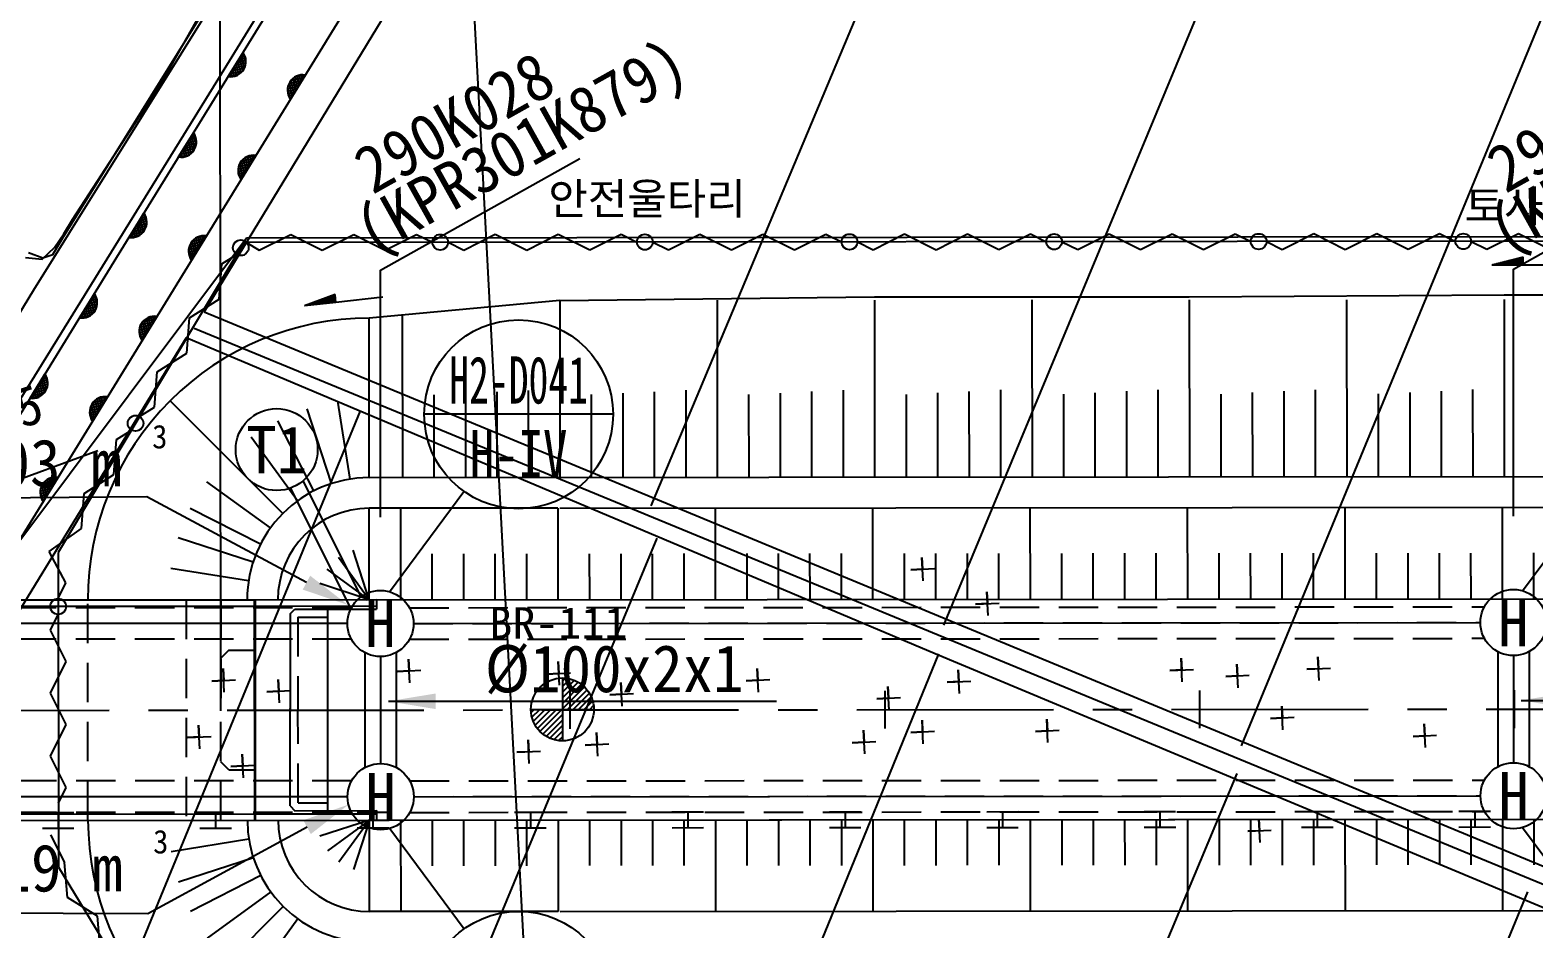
# Model space of a CAD drawing. Header units: millimetres. Extents: x 5094 to 5890, y 1103 to 1810.
# Drawn here: x 5387.1 to 5482.6, y 1457.8 to 1514.9 of the extents above; entities that cross this region are included whole.
import ezdxf
from ezdxf.enums import TextEntityAlignment as Align
from ezdxf.xclip import XClip

# ---------------------------------------------------------------- set-up
doc = ezdxf.new("R2010")
doc.units = ezdxf.units.MM
doc.header["$LTSCALE"] = 10
doc.header["$MEASUREMENT"] = 0
doc.header["$XCLIPFRAME"] = 2
for name, pattern in [('CENTER', [2, 1.25, -0.25, 0.25, -0.25]), ('DASHED2', [0.375, 0.25, -0.125]), ('HIDDEN', [0.375, 0.25, -0.125])]:
    doc.linetypes.add(name, pattern=pattern)
for name, color, linetype in [('TN-CABL', 4, 'Continuous'), ('TN-MANH', 4, 'Continuous'), ('TT-WIRE-EQPM', 6, 'Continuous'), ('TZ-BASE', 253, 'Continuous'), ('TZ-CABL', 4, 'Continuous')]:
    doc.layers.add(name, color=color, linetype=linetype)
doc.styles.add('GHS', font='GulimChe.ttf')
doc.styles.add('GR', font='GulimChe.ttf')
doc.styles.add('GUL', font='GulimChe.ttf')
doc.styles.get("Standard").update_dxf_attribs({"font": 'GulimChe.ttf'})
doc.linetypes.add('ZIGZAG', pattern='A,0.0001,-0.2,[131,ltypeshp.shx,S=0.2,R=0,X=-0.2,Y=0],-0.4,[131,ltypeshp.shx,S=0.2,R=180,X=0.2,Y=0],-0.2', length=0.8001)
doc.dimstyles.get("Standard").update_dxf_attribs({"dimtxt": 0.18, "dimasz": 0.18, "dimexe": 0.18, "dimexo": 0.0625, "dimgap": 0.09, "dimtad": 0, "dimtih": 1, "dimtoh": 1, "dimdec": 4, "dimzin": 0, "dimdsep": 46, "dimtxsty": 'Standard', "dimcen": 0.09, "dimadec": 0, "dimazin": 0, "dimtfac": 1, "dimtdec": 4, "dimtofl": 0, "dimtmove": 0, "dimatfit": 3, "dimfxl": 0, "dimtolj": 1, "dimtzin": 0, "dimarcsym": 0})

# ---------------------------------------------------------------- blocks, each defined once
blk = doc.blocks.new('JD-DTYDHG5DHG')
at = {"layer": 'TZ-BASE'}
for p, q in [((228.784, 140.656), (247.351, -209.206)), ((228.784, 140.656), (247.351, -209.206)), ((211.028, 28.69, 46.36), (263.808, 114.273, 46.36)), ((267.453, 112.564, 46.729), (193.124, -8.313, 46.729)), ((261.933, 112.281, 46.869), (217.316, 39.759, 46.869)), ((269.171, 111.711, 46.079), (216.738, 25.493, 46.079)), ((245.134, 13.161, 45.938), (284.11, 106.103, 45.938)), ((302.555, 99.102, 46.096), (263.716, 5.597, 46.096)), ((282.65, -2.074, 46.272), (321.172, 91.293, 46.272)), ((207.768, 30.186, 46.166), (244.574, 89.469, 46.166)), ((205.921, 26.894, 46.676), (232.148, 68.913, 46.676)), ((214.181, 40.28, 45.993), (217.308, 45.85, 45.993)), ((218.269, 40.432, 46.36), (219.214, 41.964, 46.36)), ((219.363, 41.137, 46.36), (218.591, 40.954, 46.36)), ((219.393, 41.298, 46.36), (218.702, 41.134, 46.36)), ((218.934, 40.565, 46.36), (218.772, 41.248, 46.36)), ((219.396, 41.453, 46.36), (218.813, 41.315, 46.36)), ((219.065, 40.662, 46.36), (218.883, 41.428, 46.36)), ((219.375, 41.602, 46.36), (218.925, 41.495, 46.36)), ((219.188, 40.792, 46.36), (218.995, 41.609, 46.36)), ((219.332, 41.746, 46.36), (219.036, 41.676, 46.36)), ((219.3, 40.97, 46.36), (219.106, 41.789, 46.36)), ((219.266, 41.885, 46.36), (219.147, 41.856, 46.36)), ((219.387, 41.254, 46.36), (219.221, 41.955, 46.36)), ((208.363, 31.354, 45.993), (214.181, 40.28, 45.993)), ((218.953, 40.577, 46.36), (218.316, 40.426, 46.36)), ((218.351, 40.423, 46.36), (218.327, 40.525, 46.36)), ((219.184, 40.786, 46.36), (218.368, 40.593, 46.36)), ((218.505, 40.424, 46.36), (218.438, 40.706, 46.36)), ((219.299, 40.967, 46.36), (218.479, 40.773, 46.36)), ((218.653, 40.448, 46.36), (218.549, 40.886, 46.36)), ((218.796, 40.495, 46.36), (218.661, 41.067, 46.36)), ((222.131, 39.995, 46.729), (222.95, 40.19, 46.729)), ((223.16, 40.531, 46.729), (222.217, 38.998, 46.729)), ((222.241, 40.171, 46.729), (222.436, 39.354, 46.729)), ((222.246, 40.176, 46.729), (223.061, 40.371, 46.729)), ((222.364, 40.301, 46.729), (222.547, 39.535, 46.729)), ((222.476, 40.386, 46.729), (223.113, 40.537, 46.729)), ((222.495, 40.398, 46.729), (222.658, 39.715, 46.729)), ((222.633, 40.468, 46.729), (222.769, 39.896, 46.729)), ((222.776, 40.515, 46.729), (222.88, 40.077, 46.729)), ((222.924, 40.54, 46.729), (222.991, 40.257, 46.729)), ((223.078, 40.541, 46.729), (223.102, 40.438, 46.729)), ((217.316, 39.759, 46.869), (193.296, 0.981, 46.869)), ((222.034, 39.509, 46.729), (222.617, 39.648, 46.729)), ((222.037, 39.664, 46.729), (222.728, 39.829, 46.729)), ((222.043, 39.708, 46.729), (222.21, 39.007, 46.729)), ((222.055, 39.36, 46.729), (222.505, 39.467, 46.729)), ((222.067, 39.825, 46.729), (222.839, 40.009, 46.729)), ((222.098, 39.216, 46.729), (222.394, 39.287, 46.729)), ((222.129, 39.992, 46.729), (222.325, 39.173, 46.729)), ((222.165, 39.078, 46.729), (222.283, 39.106, 46.729)), ((215.119, 35.325, 46.36), (216.064, 36.857, 46.36)), ((216.246, 36.346, 46.36), (215.664, 36.208, 46.36)), ((215.915, 35.555, 46.36), (215.734, 36.321, 46.36)), ((216.225, 36.495, 46.36), (215.775, 36.388, 46.36)), ((216.039, 35.685, 46.36), (215.845, 36.502, 46.36)), ((216.182, 36.639, 46.36), (215.886, 36.569, 46.36)), ((216.15, 35.863, 46.36), (215.956, 36.682, 46.36)), ((216.116, 36.777, 46.36), (215.998, 36.749, 46.36)), ((216.237, 36.147, 46.36), (216.071, 36.848, 46.36)), ((215.803, 35.47, 46.36), (215.166, 35.319, 46.36)), ((215.201, 35.316, 46.36), (215.177, 35.418, 46.36)), ((216.034, 35.679, 46.36), (215.218, 35.485, 46.36)), ((215.355, 35.317, 46.36), (215.288, 35.599, 46.36)), ((216.149, 35.86, 46.36), (215.33, 35.666, 46.36)), ((215.503, 35.341, 46.36), (215.399, 35.779, 46.36)), ((216.213, 36.03, 46.36), (215.441, 35.847, 46.36)), ((215.646, 35.388, 46.36), (215.511, 35.96, 46.36)), ((216.243, 36.191, 46.36), (215.552, 36.027, 46.36)), ((215.784, 35.458, 46.36), (215.622, 36.14, 46.36)), ((220.016, 35.42, 46.729), (219.073, 33.887, 46.729)), ((219.333, 35.275, 46.729), (219.969, 35.427, 46.729)), ((219.489, 35.357, 46.729), (219.625, 34.785, 46.729)), ((219.632, 35.404, 46.729), (219.737, 34.966, 46.729)), ((219.78, 35.429, 46.729), (219.848, 35.147, 46.729)), ((219.934, 35.43, 46.729), (219.959, 35.327, 46.729)), ((218.891, 34.398, 46.729), (219.473, 34.537, 46.729)), ((218.894, 34.553, 46.729), (219.584, 34.718, 46.729)), ((218.899, 34.598, 46.729), (219.066, 33.897, 46.729)), ((218.924, 34.715, 46.729), (219.695, 34.899, 46.729)), ((218.986, 34.881, 46.729), (219.181, 34.062, 46.729)), ((218.987, 34.884, 46.729), (219.806, 35.079, 46.729)), ((219.097, 35.06, 46.729), (219.292, 34.243, 46.729)), ((219.102, 35.066, 46.729), (219.917, 35.26, 46.729)), ((219.221, 35.19, 46.729), (219.403, 34.424, 46.729)), ((219.352, 35.287, 46.729), (219.514, 34.605, 46.729)), ((218.912, 34.249, 46.729), (219.362, 34.357, 46.729)), ((218.955, 34.105, 46.729), (219.251, 34.176, 46.729)), ((219.021, 33.967, 46.729), (219.14, 33.995, 46.729)), ((211.971, 30.218, 46.36), (212.916, 31.75, 46.36)), ((213.034, 31.532, 46.36), (212.738, 31.462, 46.36)), ((213.002, 30.756, 46.36), (212.807, 31.575, 46.36)), ((212.967, 31.67, 46.36), (212.849, 31.642, 46.36)), ((213.089, 31.039, 46.36), (212.922, 31.741, 46.36)), ((207.829, 30.443, 45.993), (208.363, 31.354, 45.993)), ((213, 30.753, 46.36), (212.181, 30.559, 46.36)), ((212.355, 30.234, 46.36), (212.251, 30.672, 46.36)), ((213.064, 30.923, 46.36), (212.292, 30.74, 46.36)), ((212.498, 30.281, 46.36), (212.362, 30.853, 46.36)), ((213.094, 31.084, 46.36), (212.404, 30.92, 46.36)), ((212.635, 30.351, 46.36), (212.473, 31.033, 46.36)), ((213.097, 31.239, 46.36), (212.515, 31.101, 46.36)), ((212.766, 30.448, 46.36), (212.585, 31.214, 46.36)), ((213.077, 31.388, 46.36), (212.626, 31.281, 46.36)), ((212.89, 30.578, 46.36), (212.696, 31.394, 46.36)), ((204.462, 10.207), (219.431, 30.199)), ((207.13, 29.136, 46.166), (207.768, 30.186, 46.166)), ((207.227, 29.568, 45.993), (207.829, 30.443, 45.993)), ((219.268, 29.899), (207.462, 10.209)), ((212.654, 30.363, 46.36), (212.017, 30.212, 46.36)), ((212.052, 30.209, 46.36), (212.028, 30.311, 46.36)), ((212.885, 30.572, 46.36), (212.069, 30.378, 46.36)), ((212.206, 30.21, 46.36), (212.139, 30.492, 46.36)), ((215.781, 29.604, 46.729), (216.553, 29.788, 46.729)), ((215.843, 29.77, 46.729), (216.038, 28.952, 46.729)), ((215.845, 29.773, 46.729), (216.664, 29.969, 46.729)), ((216.873, 30.31, 46.729), (215.931, 28.776, 46.729)), ((215.955, 29.949, 46.729), (216.15, 29.132, 46.729)), ((215.96, 29.955, 46.729), (216.775, 30.149, 46.729)), ((216.078, 30.079, 46.729), (216.261, 29.313, 46.729)), ((216.19, 30.164, 46.729), (216.827, 30.316, 46.729)), ((216.209, 30.176, 46.729), (216.372, 29.494, 46.729)), ((216.347, 30.247, 46.729), (216.483, 29.675, 46.729)), ((216.49, 30.294, 46.729), (216.594, 29.855, 46.729)), ((216.638, 30.318, 46.729), (216.705, 30.036, 46.729)), ((216.792, 30.319, 46.729), (216.816, 30.217, 46.729)), ((399.315, 30.051), (219.268, 29.899)), ((219.43, 29.899), (220.24, 29.4)), ((219.431, 30.199), (379.326, 30.334)), ((220.24, 29.4), (222.239, 30.402)), ((222.239, 30.402), (224.24, 29.403)), ((224.24, 29.403), (226.239, 30.405)), ((226.239, 30.405), (228.24, 29.407)), ((228.24, 29.407), (230.239, 30.408)), ((230.239, 30.408), (231.24, 29.909)), ((232.24, 29.91), (233.24, 29.411)), ((233.24, 29.411), (235.239, 30.413)), ((235.239, 30.413), (237.24, 29.414)), ((237.24, 29.414), (239.239, 30.416)), ((239.239, 30.416), (241.24, 29.418)), ((241.24, 29.418), (243.239, 30.419)), ((243.239, 30.419), (244.24, 29.92)), ((245.24, 29.921), (246.24, 29.422)), ((246.24, 29.422), (248.239, 30.424)), ((248.239, 30.424), (250.24, 29.425)), ((250.24, 29.425), (252.239, 30.427)), ((252.239, 30.427), (254.24, 29.429)), ((254.24, 29.429), (256.239, 30.43)), ((256.239, 30.43), (257.24, 29.931)), ((258.24, 29.932), (259.24, 29.433)), ((259.24, 29.433), (261.239, 30.435)), ((261.239, 30.435), (263.24, 29.436)), ((263.24, 29.436), (265.239, 30.438)), ((265.239, 30.438), (267.24, 29.44)), ((267.24, 29.44), (269.239, 30.441)), ((269.239, 30.441), (270.24, 29.942)), ((271.24, 29.943), (272.24, 29.444)), ((272.24, 29.444), (274.239, 30.445)), ((274.239, 30.445), (276.24, 29.447)), ((276.24, 29.447), (278.239, 30.449)), ((278.239, 30.449), (280.24, 29.45)), ((280.24, 29.45), (282.239, 30.452)), ((282.239, 30.452), (283.24, 29.953)), ((284.24, 29.954), (285.24, 29.455)), ((285.24, 29.455), (287.239, 30.456)), ((287.239, 30.456), (289.24, 29.458)), ((289.24, 29.458), (291.239, 30.46)), ((291.239, 30.46), (293.24, 29.461)), ((293.24, 29.461), (295.239, 30.463)), ((295.239, 30.463), (296.24, 29.964)), ((297.24, 29.965), (298.24, 29.466)), ((298.24, 29.466), (300.239, 30.467)), ((300.239, 30.467), (302.24, 29.469)), ((193.275, -0.154, 46.36), (211.028, 28.69, 46.36)), ((205.395, 28.946, 45.993), (206.449, 28.835, 45.993)), ((205.583, 29.25, 46.166), (206.496, 28.929, 46.166)), ((206.449, 28.835, 45.993), (207.227, 29.568, 45.993)), ((206.496, 28.929, 46.166), (207.13, 29.136, 46.166)), ((215.748, 29.288, 46.729), (216.33, 29.427, 46.729)), ((215.751, 29.443, 46.729), (216.442, 29.607, 46.729)), ((215.757, 29.487, 46.729), (215.924, 28.786, 46.729)), ((215.769, 29.138, 46.729), (216.219, 29.246, 46.729)), ((215.812, 28.995, 46.729), (216.108, 29.065, 46.729)), ((215.879, 28.856, 46.729), (215.997, 28.884, 46.729)), ((217.864, 28.53), (218.807, 29.13)), ((300.553, 28.955), (298.553, 28.454)), ((300.553, 28.668), (299.405, 28.667)), ((300.553, 28.681), (299.455, 28.68)), ((300.553, 28.693), (299.505, 28.692)), ((300.553, 28.706), (299.555, 28.705)), ((300.553, 28.718), (299.605, 28.718)), ((300.553, 28.731), (299.655, 28.73)), ((300.553, 28.743), (299.705, 28.743)), ((300.553, 28.756), (299.755, 28.755)), ((300.553, 28.768), (299.805, 28.768)), ((300.553, 28.781), (299.855, 28.78)), ((300.553, 28.793), (299.905, 28.793)), ((300.553, 28.806), (299.955, 28.805)), ((300.553, 28.818), (300.005, 28.818)), ((300.553, 28.831), (300.055, 28.83)), ((300.553, 28.843), (300.105, 28.843)), ((300.553, 28.856), (300.155, 28.855)), ((300.553, 28.868), (300.205, 28.868)), ((300.553, 28.881), (300.255, 28.881)), ((300.553, 28.893), (300.305, 28.893)), ((300.553, 28.906), (300.355, 28.906)), ((300.553, 28.918), (300.405, 28.918)), ((300.553, 28.931), (300.455, 28.931)), ((300.553, 28.943), (300.505, 28.943)), ((300.553, 28.455), (300.553, 28.955)), ((217.693, 26.3), (217.864, 28.53)), ((300.553, 28.456), (298.556, 28.454)), ((300.553, 28.468), (298.606, 28.467)), ((300.553, 28.481), (298.656, 28.479)), ((300.553, 28.493), (298.706, 28.492)), ((300.553, 28.506), (298.756, 28.504)), ((300.553, 28.518), (298.806, 28.517)), ((300.553, 28.531), (298.856, 28.529)), ((300.553, 28.543), (298.906, 28.542)), ((300.553, 28.556), (298.956, 28.554)), ((300.553, 28.568), (299.006, 28.567)), ((300.553, 28.581), (299.056, 28.58)), ((300.553, 28.593), (299.106, 28.592)), ((300.553, 28.606), (299.155, 28.605)), ((300.553, 28.618), (299.205, 28.617)), ((300.553, 28.631), (299.255, 28.63)), ((300.553, 28.643), (299.305, 28.642)), ((300.553, 28.656), (299.355, 28.655)), ((303.553, 28.458), (300.553, 28.455)), ((193.397, 6.393, 46.676), (205.921, 26.894, 46.676)), ((208.824, 25.11, 46.36), (209.767, 26.643, 46.36)), ((209.916, 25.815, 46.36), (209.145, 25.631, 46.36)), ((209.946, 25.976, 46.36), (209.256, 25.812, 46.36)), ((209.488, 25.243, 46.36), (209.326, 25.925, 46.36)), ((209.949, 26.131, 46.36), (209.367, 25.993, 46.36)), ((209.619, 25.34, 46.36), (209.437, 26.106, 46.36)), ((209.929, 26.281, 46.36), (209.478, 26.173, 46.36)), ((209.742, 25.47, 46.36), (209.548, 26.287, 46.36)), ((209.885, 26.424, 46.36), (209.589, 26.354, 46.36)), ((209.854, 25.649, 46.36), (209.659, 26.467, 46.36)), ((209.819, 26.563, 46.36), (209.701, 26.535, 46.36)), ((209.941, 25.932, 46.36), (209.774, 26.633, 46.36)), ((215.807, 25.099), (217.693, 26.3)), ((225.053, 26.585), (223.119, 25.87)), ((225.107, 26.089), (223.122, 25.871)), ((225.106, 26.101), (223.17, 25.889)), ((225.105, 26.114), (223.218, 25.907)), ((225.103, 26.126), (223.267, 25.925)), ((225.102, 26.139), (223.315, 25.942)), ((225.101, 26.151), (223.363, 25.96)), ((225.099, 26.164), (223.412, 25.978)), ((225.098, 26.176), (223.46, 25.996)), ((225.097, 26.188), (223.508, 26.014)), ((225.095, 26.201), (223.557, 26.032)), ((225.094, 26.213), (223.605, 26.05)), ((225.092, 26.226), (223.653, 26.068)), ((225.091, 26.238), (223.702, 26.086)), ((225.09, 26.251), (223.75, 26.103)), ((225.088, 26.263), (223.798, 26.121)), ((225.087, 26.275), (223.847, 26.139)), ((225.086, 26.288), (223.895, 26.157)), ((225.084, 26.3), (223.943, 26.175)), ((225.083, 26.313), (223.992, 26.193)), ((225.082, 26.325), (224.04, 26.211)), ((225.08, 26.338), (224.088, 26.229)), ((225.079, 26.35), (224.137, 26.246)), ((225.077, 26.362), (224.185, 26.264)), ((225.076, 26.375), (224.233, 26.282)), ((225.075, 26.387), (224.282, 26.3)), ((225.073, 26.4), (224.33, 26.318)), ((225.072, 26.412), (224.378, 26.336)), ((225.071, 26.425), (224.427, 26.354)), ((225.069, 26.437), (224.475, 26.372)), ((225.068, 26.449), (224.523, 26.39)), ((225.067, 26.462), (224.572, 26.407)), ((225.065, 26.474), (224.62, 26.425)), ((225.064, 26.487), (224.668, 26.443)), ((225.062, 26.499), (224.717, 26.461)), ((225.061, 26.511), (224.765, 26.479)), ((225.06, 26.524), (224.813, 26.497)), ((225.058, 26.536), (224.862, 26.515)), ((225.057, 26.549), (224.91, 26.533)), ((225.056, 26.561), (224.958, 26.551)), ((225.054, 26.574), (225.007, 26.568)), ((225.108, 26.088), (225.053, 26.585)), ((228.09, 26.416), (225.108, 26.088)), ((239.329, 26.216), (227.216, 25.09)), ((239.329, 26.216), (259.329, 26.433)), ((239.329, 26.216), (239.338, 14.976)), ((249.329, 26.225), (249.338, 14.985)), ((259.329, 26.433), (279.329, 26.45)), ((259.329, 26.233), (259.338, 14.993)), ((269.329, 26.241), (269.338, 15.001)), ((279.329, 26.45), (299.329, 26.567)), ((279.329, 26.25), (279.338, 15.01)), ((289.329, 26.258), (289.338, 15.018)), ((299.329, 26.567), (319.329, 26.583)), ((299.329, 26.267), (299.338, 15.027)), ((209.507, 25.255, 46.36), (208.87, 25.104, 46.36)), ((208.905, 25.1, 46.36), (208.881, 25.203, 46.36)), ((209.738, 25.464, 46.36), (208.922, 25.27, 46.36)), ((209.059, 25.101, 46.36), (208.992, 25.383, 46.36)), ((209.852, 25.646, 46.36), (209.033, 25.451, 46.36)), ((209.208, 25.126, 46.36), (209.103, 25.564, 46.36)), ((209.351, 25.173, 46.36), (209.214, 25.745, 46.36)), ((212.702, 24.663, 46.729), (213.521, 24.858, 46.729)), ((213.731, 25.199, 46.729), (212.788, 23.666, 46.729)), ((212.817, 24.844, 46.729), (213.632, 25.039, 46.729)), ((212.935, 24.968, 46.729), (213.118, 24.202, 46.729)), ((213.048, 25.053, 46.729), (213.684, 25.205, 46.729)), ((213.067, 25.065, 46.729), (213.229, 24.383, 46.729)), ((213.204, 25.136, 46.729), (213.34, 24.564, 46.729)), ((213.347, 25.183, 46.729), (213.451, 24.745, 46.729)), ((213.495, 25.207, 46.729), (213.563, 24.925, 46.729)), ((213.649, 25.208, 46.729), (213.674, 25.106, 46.729)), ((215.636, 22.87), (215.807, 25.099)), ((216.738, 25.493, 46.079), (393.827, -47.803, 46.079)), ((227.224, 14.965), (227.216, 25.09)), ((229.33, 25.286), (229.338, 14.968)), ((212.606, 24.177, 46.729), (213.188, 24.316, 46.729)), ((212.609, 24.332, 46.729), (213.299, 24.497, 46.729)), ((212.614, 24.376, 46.729), (212.781, 23.675, 46.729)), ((212.626, 24.028, 46.729), (213.077, 24.135, 46.729)), ((212.638, 24.493, 46.729), (213.41, 24.677, 46.729)), ((212.67, 23.884, 46.729), (212.966, 23.954, 46.729)), ((212.701, 24.659, 46.729), (212.896, 23.841, 46.729)), ((212.812, 24.838, 46.729), (213.007, 24.022, 46.729)), ((216.099, 24.442, 45.885), (393.4, -48.609, 45.885)), ((215.603, 23.848, 46.061), (193.037, -13.015, 46.061)), ((212.736, 23.746, 46.729), (212.854, 23.774, 46.729)), ((263.177, 3.773, 46.061), (215.603, 23.848, 46.061)), ((213.75, 21.669), (215.636, 22.87)), ((205.679, 20, 46.36), (206.622, 21.533, 46.36)), ((206.805, 21.021, 46.36), (206.222, 20.883, 46.36)), ((206.784, 21.171, 46.36), (206.334, 21.064, 46.36)), ((206.598, 20.36, 46.36), (206.403, 21.177, 46.36)), ((206.741, 21.315, 46.36), (206.445, 21.244, 46.36)), ((206.709, 20.539, 46.36), (206.515, 21.358, 46.36)), ((206.674, 21.453, 46.36), (206.556, 21.425, 46.36)), ((206.796, 20.822, 46.36), (206.629, 21.523, 46.36)), ((213.579, 19.439), (213.75, 21.669)), ((206.362, 20.145, 46.36), (205.726, 19.994, 46.36)), ((205.761, 19.991, 46.36), (205.736, 20.093, 46.36)), ((206.593, 20.354, 46.36), (205.778, 20.16, 46.36)), ((205.915, 19.992, 46.36), (205.847, 20.274, 46.36)), ((206.708, 20.536, 46.36), (205.889, 20.341, 46.36)), ((206.063, 20.016, 46.36), (205.959, 20.454, 46.36)), ((206.772, 20.705, 46.36), (206, 20.522, 46.36)), ((206.206, 20.063, 46.36), (206.07, 20.635, 46.36)), ((206.802, 20.867, 46.36), (206.111, 20.702, 46.36)), ((206.343, 20.133, 46.36), (206.181, 20.816, 46.36)), ((206.475, 20.23, 46.36), (206.292, 20.996, 46.36)), ((210.588, 20.087, 46.729), (209.646, 18.554, 46.729)), ((209.905, 19.942, 46.729), (210.542, 20.093, 46.729)), ((210.204, 20.071, 46.729), (210.309, 19.633, 46.729)), ((210.353, 20.096, 46.729), (210.42, 19.814, 46.729)), ((210.507, 20.097, 46.729), (210.531, 19.994, 46.729)), ((231.334, 20.221), (231.338, 14.969)), ((233.334, 20.315), (233.338, 14.971)), ((235.334, 20.408), (235.338, 14.973)), ((237.334, 20.502), (237.338, 14.974)), ((241.334, 20.229), (241.338, 14.978)), ((243.334, 20.323), (243.338, 14.979)), ((245.334, 20.417), (245.338, 14.981)), ((247.334, 20.511), (247.338, 14.983)), ((251.334, 20.237), (251.338, 14.986)), ((253.334, 20.331), (253.338, 14.988)), ((255.334, 20.425), (255.338, 14.99)), ((257.334, 20.519), (257.338, 14.991)), ((261.334, 20.246), (261.338, 14.995)), ((263.334, 20.34), (263.338, 14.996)), ((265.334, 20.434), (265.338, 14.998)), ((267.334, 20.527), (267.338, 15)), ((271.334, 20.254), (271.338, 15.003)), ((273.334, 20.348), (273.338, 15.005)), ((275.334, 20.442), (275.338, 15.006)), ((277.334, 20.536), (277.338, 15.008)), ((281.334, 20.263), (281.338, 15.011)), ((283.334, 20.357), (283.338, 15.013)), ((285.334, 20.45), (285.338, 15.015)), ((287.334, 20.544), (287.338, 15.016)), ((291.334, 20.271), (291.338, 15.02)), ((293.334, 20.365), (293.338, 15.021)), ((295.334, 20.459), (295.338, 15.023)), ((297.334, 20.553), (297.338, 15.025)), ((192.076, -64.896, 45.991), (226.682, 19.211, 45.991)), ((209.463, 19.065, 46.729), (210.045, 19.204, 46.729)), ((209.466, 19.22, 46.729), (210.156, 19.385, 46.729)), ((209.472, 19.265, 46.729), (209.639, 18.564, 46.729)), ((209.496, 19.382, 46.729), (210.268, 19.565, 46.729)), ((209.558, 19.548, 46.729), (209.753, 18.729, 46.729)), ((209.56, 19.551, 46.729), (210.379, 19.746, 46.729)), ((209.67, 19.727, 46.729), (209.864, 18.91, 46.729)), ((209.674, 19.732, 46.729), (210.49, 19.927, 46.729)), ((209.793, 19.857, 46.729), (209.976, 19.091, 46.729)), ((209.924, 19.954, 46.729), (210.087, 19.271, 46.729)), ((210.061, 20.024, 46.729), (210.198, 19.452, 46.729)), ((212.636, 18.838), (213.579, 19.439)), ((221.739, 12.688), (214.574, 19.841)), ((224.827, 14.583), (223.278, 19.337)), ((226.01, 14.869), (225.224, 19.806)), ((209.484, 18.916, 46.729), (209.934, 19.023, 46.729)), ((209.527, 18.772, 46.729), (209.823, 18.843, 46.729)), ((209.594, 18.634, 46.729), (209.712, 18.662, 46.729)), ((223.702, 14.116), (221.428, 18.569)), ((211.008, 15.151), (211.179, 17.38)), ((211.179, 17.38), (212.122, 17.981)), ((222.664, 13.479), (219.722, 17.522)), ((206.352, 14.271, 46.729), (207.124, 14.455, 46.729)), ((206.415, 14.437, 46.729), (206.61, 13.619, 46.729)), ((206.416, 14.44, 46.729), (207.235, 14.635, 46.729)), ((207.445, 14.976, 46.729), (206.502, 13.443, 46.729)), ((206.526, 14.616, 46.729), (206.721, 13.799, 46.729)), ((206.531, 14.622, 46.729), (207.346, 14.816, 46.729)), ((206.649, 14.746, 46.729), (206.832, 13.98, 46.729)), ((206.762, 14.831, 46.729), (207.398, 14.983, 46.729)), ((206.78, 14.843, 46.729), (206.943, 14.161, 46.729)), ((206.918, 14.913, 46.729), (207.054, 14.341, 46.729)), ((207.061, 14.96, 46.729), (207.165, 14.522, 46.729)), ((207.209, 14.985, 46.729), (207.276, 14.703, 46.729)), ((207.363, 14.986, 46.729), (207.388, 14.883, 46.729)), ((209.122, 13.95), (211.008, 15.151)), ((220.949, 11.761), (216.902, 14.696)), ((227.224, 14.966), (399.328, 15.111)), ((206.32, 13.955, 46.729), (206.902, 14.093, 46.729)), ((206.323, 14.109, 46.729), (207.013, 14.274, 46.729)), ((206.328, 14.154, 46.729), (206.495, 13.453, 46.729)), ((206.34, 13.805, 46.729), (206.791, 13.913, 46.729)), ((206.384, 13.661, 46.729), (206.679, 13.732, 46.729)), ((206.45, 13.523, 46.729), (206.568, 13.551, 46.729)), ((208.951, 11.72), (209.122, 13.95)), ((220.313, 10.722), (215.857, 12.988)), ((227.207, 13.017), (227.212, 7.207)), ((239.207, 13.027), (227.226, 13.015)), ((229.207, 13.019), (229.212, 7.209)), ((239.207, 13.027), (239.212, 7.217)), ((239.34, 13.026), (399.329, 13.161)), ((249.207, 13.035), (249.212, 7.225)), ((259.207, 13.044), (259.212, 7.234)), ((269.207, 13.052), (269.212, 7.242)), ((279.207, 13.061), (279.212, 7.251)), ((289.207, 13.069), (289.212, 7.259)), ((299.207, 13.077), (299.212, 7.267)), ((206.898, 10.259), (208.951, 11.72)), ((245.507, 11.12, 45.991), (207.667, -80.001, 45.991)), ((219.848, 9.597), (215.092, 11.138)), ((207.942, 8.282), (206.898, 10.259)), ((207.462, 10.209), (207.479, -9.791)), ((227.231, 7.205), (225.283, 9.881)), ((227.231, 7.205), (226.205, 10.352)), ((231.209, 10.115), (231.212, 7.21)), ((233.209, 10.117), (233.212, 7.212)), ((235.209, 10.119), (235.212, 7.214)), ((237.209, 10.12), (237.212, 7.215)), ((241.209, 10.124), (241.212, 7.219)), ((243.209, 10.125), (243.212, 7.22)), ((245.209, 10.127), (245.212, 7.222)), ((247.209, 10.129), (247.212, 7.224)), ((251.209, 10.132), (251.212, 7.227)), ((253.209, 10.134), (253.212, 7.229)), ((255.209, 10.135), (255.212, 7.23)), ((257.209, 10.137), (257.212, 7.232)), ((261.209, 10.14), (261.212, 7.235)), ((262.426, 8.393, 46.115), (262.347, 9.891, 46.115)), ((262.347, 9.891, 46.115), (262.386, 9.142, 46.115)), ((263.209, 10.142), (263.212, 7.237)), ((265.209, 10.144), (265.212, 7.239)), ((267.209, 10.145), (267.212, 7.24)), ((271.209, 10.149), (271.212, 7.244)), ((273.209, 10.15), (273.212, 7.245)), ((275.209, 10.152), (275.212, 7.247)), ((277.209, 10.154), (277.212, 7.249)), ((281.209, 10.157), (281.212, 7.252)), ((283.209, 10.159), (283.212, 7.254)), ((285.209, 10.161), (285.212, 7.256)), ((287.209, 10.162), (287.212, 7.257)), ((291.209, 10.166), (291.212, 7.261)), ((293.209, 10.167), (293.212, 7.262)), ((295.209, 10.169), (295.212, 7.264)), ((297.209, 10.171), (297.212, 7.266)), ((301.209, 10.174), (301.212, 7.269)), ((219.565, 8.412), (214.626, 9.19)), ((227.231, 7.205), (224.551, 9.148)), ((261.637, 9.102, 46.115), (263.135, 9.181, 46.115)), ((262.386, 9.142, 46.115), (261.637, 9.102, 46.115)), ((207.465, 7.271), (207.942, 8.282)), ((227.231, 7.205), (224.082, 8.225)), ((266.545, 6.204, 46.168), (266.466, 7.702, 46.168)), ((266.466, 7.702, 46.168), (266.505, 6.953, 46.168)), ((140.045, 7.133), (219.944, 7.2)), ((140.045, 6.733), (219.944, 6.801)), ((219.956, -6.799), (219.944, 7.2)), ((219.994, 7.201), (227.694, 7.207)), ((220.006, -6.799), (219.994, 7.201)), ((219.994, 6.801), (227.694, 6.807)), ((220.006, -6.799), (219.994, 6.801)), ((227.045, 7.206), (399.334, 7.351)), ((227.694, 7.207), (227.694, 6.607)), ((265.756, 6.913, 46.168), (267.254, 6.993, 46.168)), ((266.505, 6.953, 46.168), (265.756, 6.913, 46.168)), ((206.967, 5.27), (207.466, 6.271)), ((222.195, 6.302), (222.494, 6.603)), ((222.195, 6.302), (222.2, 0.103)), ((222.494, 6.603), (227.694, 6.607)), ((224.605, -6.195), (224.594, 6.604)), ((207.968, 3.271), (206.967, 5.27)), ((206.97, 1.27), (207.968, 3.271)), ((226.109, -87.458, 46.149), (263.424, 3.772, 46.149)), ((229.803, 1.933, 46.08), (229.724, 3.431, 46.08)), ((229.724, 3.431, 46.08), (229.763, 2.682, 46.08)), ((239.314, 1.776), (239.235, 3.274)), ((239.235, 3.274), (239.274, 2.525)), ((319.168, -19.621, 46.061), (263.177, 3.773, 46.061)), ((278.887, 1.991, 46.168), (278.808, 3.489, 46.168)), ((278.808, 3.489, 46.168), (278.848, 2.74, 46.168)), ((282.433, 1.617, 46.168), (282.353, 3.115, 46.168)), ((282.353, 3.115, 46.168), (282.393, 2.366, 46.168)), ((287.587, 2.075, 46.168), (287.507, 3.573, 46.168)), ((287.507, 3.573, 46.168), (287.547, 2.824, 46.168)), ((217.23, 2.037, 46.063), (218.728, 2.117, 46.063)), ((217.979, 2.077, 46.063), (217.23, 2.037, 46.063)), ((218.019, 1.328, 46.063), (217.94, 2.826, 46.063)), ((217.94, 2.826, 46.063), (217.979, 2.077, 46.063)), ((221.518, 0.645, 46.08), (221.438, 2.143, 46.08)), ((221.438, 2.143, 46.08), (221.478, 1.394, 46.08)), ((229.014, 2.642, 46.08), (230.512, 2.722, 46.08)), ((229.763, 2.682, 46.08), (229.014, 2.642, 46.08)), ((238.526, 2.485), (240.023, 2.564)), ((239.274, 2.525), (238.526, 2.485)), ((239.501, 2.236), (239.504, -1.764)), ((239.501, 2.036), (239.692, 2.227)), ((239.501, 1.682), (239.993, 2.175)), ((239.502, 1.328), (240.259, 2.088)), ((239.502, 0.975), (240.497, 1.972)), ((243.299, 0.452, 46.08), (243.219, 1.95, 46.08)), ((243.219, 1.95, 46.08), (243.259, 1.201, 46.08)), ((251.172, 2.048, 46.08), (252.67, 2.127, 46.08)), ((251.921, 2.087, 46.08), (251.172, 2.048, 46.08)), ((251.961, 1.338, 46.08), (251.881, 2.836, 46.08)), ((251.881, 2.836, 46.08), (251.921, 2.087, 46.08)), ((263.944, 1.96, 46.08), (265.442, 2.039, 46.08)), ((264.693, 1.999, 46.08), (263.944, 1.96, 46.08)), ((264.733, 1.25, 46.08), (264.653, 2.748, 46.08)), ((264.653, 2.748, 46.08), (264.693, 1.999, 46.08)), ((278.099, 2.701, 46.168), (279.596, 2.78, 46.168)), ((278.848, 2.74, 46.168), (278.099, 2.701, 46.168)), ((281.644, 2.327, 46.168), (283.142, 2.406, 46.168)), ((282.393, 2.366, 46.168), (281.644, 2.327, 46.168)), ((286.798, 2.784, 46.168), (288.296, 2.864, 46.168)), ((287.547, 2.824, 46.168), (286.798, 2.784, 46.168)), ((207.972, -0.729), (206.97, 1.27)), ((220.001, -1.014), (219.999, 1.386)), ((220.729, 1.354, 46.08), (222.227, 1.434, 46.08)), ((221.478, 1.394, 46.08), (220.729, 1.354, 46.08)), ((239.502, 0.621), (240.71, 1.831)), ((239.503, 0.268), (240.9, 1.667)), ((239.825, 0.237), (241.067, 1.482)), ((240.001, -0.997), (239.999, 1.403)), ((240.178, 0.237), (241.213, 1.273)), ((240.532, 0.237), (241.334, 1.041)), ((242.51, 1.161, 46.08), (244.008, 1.241, 46.08)), ((243.259, 1.201, 46.08), (242.51, 1.161, 46.08)), ((259.479, 0.905, 46.08), (260.977, 0.985, 46.08)), ((260.001, -0.98), (259.999, 1.42)), ((260.267, 0.196, 46.08), (260.188, 1.694, 46.08)), ((260.188, 1.694, 46.08), (260.228, 0.945, 46.08)), ((280.001, -0.963), (279.999, 1.437)), ((300.001, -0.946), (299.999, 1.454)), ((222.205, -5.897), (222.2, 0.303)), ((237.502, 0.234), (241.502, 0.238)), ((237.512, 0.043), (237.703, 0.235)), ((237.565, -0.258), (238.057, 0.235)), ((237.653, -0.524), (238.41, 0.235)), ((237.769, -0.761), (238.764, 0.236)), ((237.91, -0.974), (239.118, 0.236)), ((238.074, -1.163), (239.471, 0.236)), ((240.885, 0.238), (241.427, 0.78)), ((241.239, 0.238), (241.487, 0.486)), ((260.228, 0.945, 46.08), (259.479, 0.905, 46.08)), ((285.284, -1.051, 46.168), (285.204, 0.447, 46.168)), ((285.204, 0.447, 46.168), (285.244, -0.302, 46.168)), ((206.973, -2.73), (207.972, -0.729)), ((216.466, -2.264, 46.063), (216.386, -0.766, 46.063)), ((216.386, -0.766, 46.063), (216.426, -1.515, 46.063)), ((238.26, -1.331), (239.503, -0.086)), ((238.469, -1.476), (239.503, -0.439)), ((238.702, -1.596), (239.503, -0.793)), ((262.43, -1.943, 46.08), (262.351, -0.445, 46.08)), ((262.351, -0.445, 46.08), (262.39, -1.194, 46.08)), ((270.353, -1.873, 46.08), (270.274, -0.376, 46.08)), ((270.274, -0.376, 46.08), (270.313, -1.125, 46.08)), ((284.495, -0.342, 46.168), (285.993, -0.262, 46.168)), ((285.244, -0.302, 46.168), (284.495, -0.342, 46.168)), ((294.336, -2.187, 46.168), (294.257, -0.689, 46.168)), ((294.257, -0.689, 46.168), (294.296, -1.438, 46.168)), ((215.677, -1.555, 46.063), (217.175, -1.475, 46.063)), ((216.426, -1.515, 46.063), (215.677, -1.555, 46.063)), ((237.399, -3.199, 46.08), (237.32, -1.701, 46.08)), ((237.32, -1.701, 46.08), (237.359, -2.45, 46.08)), ((238.962, -1.689), (239.504, -1.146)), ((239.256, -1.748), (239.504, -1.5)), ((241.742, -2.735, 46.08), (241.663, -1.237, 46.08)), ((241.663, -1.237, 46.08), (241.702, -1.986, 46.08)), ((257.918, -1.877, 46.08), (259.416, -1.797, 46.08)), ((258.667, -1.837, 46.08), (257.918, -1.877, 46.08)), ((258.707, -2.586, 46.08), (258.628, -1.088, 46.08)), ((258.628, -1.088, 46.08), (258.667, -1.837, 46.08)), ((261.641, -1.234, 46.08), (263.139, -1.154, 46.08)), ((262.39, -1.194, 46.08), (261.641, -1.234, 46.08)), ((269.565, -1.164, 46.08), (271.062, -1.085, 46.08)), ((270.313, -1.125, 46.08), (269.565, -1.164, 46.08)), ((293.548, -1.477, 46.168), (295.045, -1.398, 46.168)), ((294.296, -1.438, 46.168), (293.548, -1.477, 46.168)), ((207.975, -4.729), (206.973, -2.73)), ((219.229, -4.101, 46.08), (219.149, -2.603, 46.08)), ((219.149, -2.603, 46.08), (219.189, -3.352, 46.08)), ((236.61, -2.49, 46.08), (238.108, -2.41, 46.08)), ((237.359, -2.45, 46.08), (236.61, -2.49, 46.08)), ((240.953, -2.026, 46.08), (242.451, -1.946, 46.08)), ((241.702, -1.986, 46.08), (240.953, -2.026, 46.08)), ((218.44, -3.392, 46.08), (219.938, -3.312, 46.08)), ((219.189, -3.352, 46.08), (218.44, -3.392, 46.08)), ((207.476, -5.729), (207.975, -4.729)), ((282.357, -3.83, 46.149), (244.093, -95.264, 46.149)), ((140.056, -6.466), (219.955, -6.399)), ((206.464, -6.311), (208.464, -6.308)), ((207.464, -6.31), (207.466, -7.31)), ((216.464, -6.303), (218.464, -6.299)), ((217.464, -6.301), (217.466, -7.301)), ((220.005, -6.399), (227.705, -6.393)), ((222.205, -5.897), (222.505, -6.197)), ((222.505, -6.197), (227.705, -6.192)), ((226.464, -6.294), (228.464, -6.291)), ((227.243, -6.793), (399.346, -6.648)), ((227.464, -6.293), (227.466, -7.293)), ((227.705, -6.792), (227.705, -6.192)), ((236.464, -6.286), (238.464, -6.283)), ((237.464, -6.284), (237.466, -7.284)), ((246.464, -6.278), (248.464, -6.274)), ((247.464, -6.276), (247.466, -7.276)), ((256.464, -6.269), (258.464, -6.266)), ((257.464, -6.268), (257.466, -7.268)), ((266.464, -6.261), (268.464, -6.257)), ((267.464, -6.259), (267.466, -7.259)), ((276.464, -6.252), (278.464, -6.249)), ((277.464, -6.251), (277.466, -7.251)), ((286.464, -6.244), (288.464, -6.241)), ((287.464, -6.242), (287.466, -7.242)), ((296.464, -6.236), (298.464, -6.232)), ((297.464, -6.234), (297.466, -7.234)), ((140.057, -6.866), (227.705, -6.792)), ((200.006, -6.816), (227.705, -6.792)), ((206.466, -7.311), (208.466, -7.308)), ((216.466, -7.303), (218.466, -7.299)), ((227.243, -6.793), (224.095, -7.818)), ((227.243, -6.793), (224.566, -8.741)), ((227.243, -6.793), (225.299, -9.472)), ((227.243, -6.793), (226.222, -9.942)), ((226.466, -7.294), (228.466, -7.291)), ((227.224, -6.793), (227.228, -12.603)), ((229.224, -6.791), (229.228, -12.601)), ((231.224, -6.79), (231.226, -9.695)), ((233.224, -6.788), (233.226, -9.693)), ((235.224, -6.786), (235.226, -9.691)), ((236.466, -7.286), (238.466, -7.283)), ((237.224, -6.785), (237.226, -9.69)), ((239.224, -6.783), (239.228, -12.593)), ((241.224, -6.781), (241.226, -9.686)), ((243.224, -6.78), (243.226, -9.685)), ((245.224, -6.778), (245.226, -9.683)), ((246.466, -7.278), (248.466, -7.274)), ((247.224, -6.776), (247.226, -9.681)), ((249.224, -6.775), (249.228, -12.585)), ((251.224, -6.773), (251.226, -9.678)), ((253.224, -6.771), (253.226, -9.676)), ((255.224, -6.77), (255.226, -9.675)), ((256.466, -7.269), (258.466, -7.266)), ((257.224, -6.768), (257.226, -9.673)), ((259.224, -6.766), (259.228, -12.576)), ((261.224, -6.765), (261.226, -9.67)), ((263.224, -6.763), (263.226, -9.668)), ((265.224, -6.761), (265.226, -9.666)), ((266.466, -7.261), (268.466, -7.257)), ((267.224, -6.76), (267.226, -9.665)), ((269.224, -6.758), (269.228, -12.568)), ((271.224, -6.756), (271.226, -9.661)), ((273.224, -6.755), (273.226, -9.66)), ((275.224, -6.753), (275.226, -9.658)), ((276.466, -7.252), (278.466, -7.249)), ((277.224, -6.751), (277.226, -9.656)), ((279.224, -6.749), (279.228, -12.559)), ((281.224, -6.748), (281.226, -9.653)), ((283.041, -7.505, 46.098), (284.539, -7.426, 46.098)), ((283.79, -7.466, 46.098), (283.041, -7.505, 46.098)), ((283.224, -6.746), (283.226, -9.651)), ((283.83, -8.215, 46.098), (283.75, -6.717, 46.098)), ((283.75, -6.717, 46.098), (283.79, -7.466, 46.098)), ((285.224, -6.744), (285.226, -9.649)), ((286.466, -7.244), (288.466, -7.241)), ((287.224, -6.743), (287.226, -9.648)), ((289.224, -6.741), (289.228, -12.551)), ((291.224, -6.739), (291.226, -9.644)), ((293.224, -6.738), (293.226, -9.643)), ((295.224, -6.736), (295.226, -9.641)), ((296.466, -7.236), (298.466, -7.232)), ((297.224, -6.734), (297.226, -9.639)), ((299.224, -6.733), (299.228, -12.543)), ((301.224, -6.731), (301.226, -9.636)), ((206.978, -7.73), (207.874, -9.478)), ((219.579, -8.013), (214.641, -8.8)), ((208.062, -11.706), (207.874, -9.478)), ((219.864, -9.197), (215.11, -10.746)), ((207.479, -9.791), (219.508, -29.501)), ((220.331, -10.322), (215.878, -12.595)), ((220.968, -11.36), (216.926, -14.302)), ((263.098, -102.829, 46.149), (300.835, -11.357, 46.149)), ((209.958, -12.892), (208.062, -11.706)), ((221.76, -12.285), (214.607, -19.45)), ((210.146, -15.12), (209.958, -12.892)), ((222.686, -13.075), (219.751, -17.122)), ((239.228, -12.593), (227.248, -12.603)), ((239.362, -12.594), (399.351, -12.459))]:
    blk.add_line(p, q, dxfattribs=at)
at = {"layer": 'TZ-BASE', "linetype": 'Continuous'}
for p, q in [((217.8, 0.15), (217.758, 50.15)), ((199.989, 13.034), (209.986, 16.682))]:
    blk.add_line(p, q, dxfattribs=at)
at = {"layer": 'TZ-BASE', "linetype": 'DASHED2'}
for p, q in [((209.358, -6.808), (209.346, 7.192)), ((215.594, 7.197), (219.994, 7.201)), ((215.594, 7.197), (215.606, -6.803)), ((217.794, 7.199), (217.8, 0.199)), ((222.695, 6.103), (224.595, 6.104)), ((222.695, 6.103), (222.7, 0.203)), ((218.297, 3.999), (217.797, 3.499)), ((218.297, 3.999), (219.997, 4.001)), ((217.806, -6.801), (217.8, 0.199)), ((222.705, -5.697), (222.7, 0.203)), ((218.303, -3.6), (217.803, -3.101)), ((218.303, -3.6), (220.003, -3.599)), ((222.705, -5.697), (224.605, -5.695))]:
    blk.add_line(p, q, dxfattribs=at)
at = {"layer": 'TZ-BASE', "ltscale": 2}
blk.add_line((101.464, -6.899), (577.465, -6.499), dxfattribs=at)
at = {"layer": 'TZ-BASE', "linetype": 'CENTER'}
blk.add_lwpolyline([(0, 0), (198.2, 0.168), (398.8, 0.338), (598.8, 0.507), (700, 0.592)], dxfattribs=at)
at = {"layer": 'TZ-BASE'}
for centre, radius in [((219.064, 29.559), 0.5), ((231.74, 29.91), 0.5), ((244.74, 29.921), 0.5), ((257.74, 29.932), 0.5), ((270.74, 29.943), 0.5), ((283.74, 29.953), 0.5), ((296.74, 29.964), 0.5), ((212.379, 18.41), 0.5), ((207.465, 6.771), 0.5), ((239.502, 0.236), 2)]:
    blk.add_circle(centre, radius, dxfattribs=at)
for centre, radius, start, end in [((218.422, 41.395, 46.36), 0.975, 260.95666, 35.71693), ((223.008, 39.568, 46.729), 0.975, 81.03166, 215.79193), ((215.273, 36.288, 46.36), 0.975, 260.95666, 35.71693), ((219.864, 34.457, 46.729), 0.975, 81.03166, 215.79193), ((212.124, 31.181, 46.36), 0.975, 260.95666, 35.71693), ((216.721, 29.347, 46.729), 0.975, 81.03166, 215.79193), ((208.976, 26.073, 46.36), 0.975, 261.00866, 35.76893), ((227.231, 7.205), 17.885, 90.04813, 180.04901), ((213.579, 24.236, 46.729), 0.975, 81.03166, 215.79193), ((205.831, 20.963, 46.36), 0.975, 261.00866, 35.76893), ((210.436, 19.124, 46.729), 0.975, 81.03166, 215.79193), ((207.293, 14.013, 46.729), 0.975, 81.03166, 215.79193), ((227.231, 7.205), 7.76, 90.04813, 180.04813), ((227.231, 7.205), 5.81, 90.04813, 180.04813), ((227.243, -6.793), 17.885, 180.04724, 270.04813), ((227.243, -6.793), 7.76, 180.04813, 270.04813), ((227.243, -6.793), 5.81, 180.04813, 270.04813)]:
    blk.add_arc(centre, radius, start, end, dxfattribs=at)
at = {"layer": 'TZ-BASE', "style": 'GHS'}
for s, p in [('안전울타리', (244.879, 32.693)), ('토사측구', (301.843, 32.228))]:
    blk.add_text(s, height=2, rotation=0.04708, dxfattribs=at).set_placement(p, align=Align.MIDDLE)
blk.add_text('+5', height=2.5, rotation=18.27474, dxfattribs=at).set_placement((203.65, 17.585))
at = {"layer": 'TZ-BASE', "style": 'GUL', "width": 1.07404}
blk.add_text('BR-111', height=2, rotation=359.99707, dxfattribs=at).set_placement((234.856, 4.73), (243.631, 4.729), align=Align.FIT)
blk = doc.blocks.new('JD-DGH65HG')
at = {"layer": 'TZ-BASE'}
for p, q in [((242.655, 93.979), (230.655, 93.979)), ((228.455, 82.712), (233.182, 89.086)), ((300.439, 82.773), (305.166, 89.147)), ((228.465, 67.674), (233.192, 61.3)), ((300.449, 67.735), (305.176, 61.36))]:
    blk.add_line(p, q, dxfattribs=at)
at = {"layer": 'TZ-BASE', "flags": 128}
for points in [[(227.877, 87.443), (227.877, 103.146), (240.537, 110.232)], [(299.862, 87.504), (299.862, 103.207), (312.521, 110.293)]]:
    blk.add_lwpolyline(points, dxfattribs=at)
at = {"layer": 'TZ-BASE'}
for points in [[(223.175, 83.288), (213.024, 88.74), (153.879, 88.22)], [(223.212, 67.759), (213.088, 62.258), (153.941, 62.494)]]:
    blk.add_lwpolyline(points, dxfattribs=at)
for centre in [(236.655, 93.979), (236.664, 56.407)]:
    blk.add_circle(centre, 6, dxfattribs=at)
for points in [[(222.938, 82.847), (225.817, 81.868), (223.411, 83.728)], [(222.973, 68.198), (225.848, 69.191), (223.451, 67.32)]]:
    blk.add_solid(points, dxfattribs=at)
at = {"layer": 'TZ-BASE', "style": 'GR'}
for s, p in [('(KPR301K879)', (227.369, 104.007)), ('(KPR301K951)', (299.353, 104.068)), ('290K028', (227.369, 107.906)), ('290K100', (299.353, 107.967))]:
    blk.add_text(s, height=3, rotation=29.23871, dxfattribs=at).set_placement(p)
for s, width, p in [('H2-D041', 0.65, (236.655, 96.139)), ('H-IV', 0.8, (236.655, 91.479))]:
    blk.add_text(s, height=3, rotation=360, dxfattribs=dict(at, width=width)).set_placement(p, align=Align.MIDDLE)
at = {"layer": 'TZ-BASE'}
for s, height, rotation, p in [("교량종점 CON'C 타설 : 1.703 m", 3, 0.04981, (183.651, 90.909)), ('3', 1.5, 0.04981, (213.856, 92.551)), ('Ø100x2x1', 3, 0.05182, (242.728, 77.828)), ("교량종점 CON'C 타설 : 1.619 m", 3, 0.04981, (183.713, 65.182)), ('3', 1.5, 0.04981, (213.918, 66.824))]:
    blk.add_text(s, height=height, rotation=rotation, dxfattribs=at).set_placement(p, align=Align.MIDDLE)
for points in [[(228.377, 75.752), (253.033, 75.752)], [(300.362, 75.812), (325.018, 75.812)]]:
    blk.add_leader(points, dimstyle='Standard', override={"dimtxt": 3, "dimasz": 3, "dimexe": 2, "dimexo": 3, "dimgap": 1, "dimtad": 0, "dimtih": 0, "dimcen": 1, "dimaunit": 1, "dimadec": 8, "dimtix": 1, "dimtofl": 1, "dimtmove": 2, "dimtvp": 2}, dxfattribs=at)

msp = doc.modelspace()

# ---------------------------------------------------------------- linework, layer by layer
at = {"layer": 'TN-CABL', "linetype": 'ZIGZAG', "ltscale": 0.5}
for points in [[(5407.244, 1477.218), (5181.398, 1477.218)], [(5411.444, 1477.22), (5479.228, 1477.278)], [(5407.254, 1466.218), (5181.408, 1466.218)], [(5411.454, 1466.22), (5479.238, 1466.278)]]:
    msp.add_lwpolyline(points, dxfattribs=at)
at = {"layer": 'TN-MANH'}
for centre in [(5409.344, 1477.218), (5481.328, 1477.279), (5409.354, 1466.218), (5481.338, 1466.279)]:
    msp.add_circle(centre, 2.1, dxfattribs=at)
at = {"layer": 'TT-WIRE-EQPM'}
msp.add_circle((5402.751, 1488.265), 2.6, dxfattribs=at)
at = {"layer": 'TZ-CABL', "linetype": 'ByBlock'}
for p, q in [((5407.47, 1478.167), (5403.641, 1485.822)), ((5408.122, 1478.926), (5404.439, 1486.287))]:
    msp.add_line(p, q, dxfattribs=at)
at = {"layer": 'TZ-CABL', "linetype": 'HIDDEN'}
for points in [[(5407.497, 1478.218), (5181.398, 1478.218)], [(5411.19, 1478.22), (5479.481, 1478.278)], [(5407.244, 1477.218), (5181.398, 1477.218)], [(5411.444, 1477.22), (5479.228, 1477.278)], [(5411.191, 1476.22), (5479.482, 1476.278)], [(5407.497, 1476.218), (5181.398, 1476.218)], [(5407.507, 1467.218), (5181.408, 1467.218)], [(5411.2, 1467.22), (5479.491, 1467.278)], [(5407.254, 1466.218), (5181.408, 1466.218)], [(5411.454, 1466.22), (5479.238, 1466.278)], [(5407.507, 1465.218), (5181.408, 1465.218)], [(5411.201, 1465.22), (5479.492, 1465.278)]]:
    msp.add_lwpolyline(points, dxfattribs=at)
at = {"layer": 'TZ-CABL'}
for points in [[(5408.345, 1475.371), (5408.352, 1468.064)], [(5410.345, 1475.373), (5410.352, 1468.066)], [(5480.33, 1475.432), (5480.336, 1468.125)], [(5482.33, 1475.434), (5482.336, 1468.127)]]:
    msp.add_lwpolyline(points, dxfattribs=at)
at = {"layer": 'TZ-CABL', "linetype": 'ZIGZAG', "ltscale": 0.5}
for points in [[(5409.346, 1475.118), (5409.352, 1468.318)], [(5481.33, 1475.179), (5481.336, 1468.379)]]:
    msp.add_lwpolyline(points, dxfattribs=at)

# ---------------------------------------------------------------- block references
at = {"layer": 'TZ-BASE'}
ref = msp.add_blockref('JD-DTYDHG5DHG', (5181.403, 1471.526), dxfattribs=at)
XClip(ref).set_block_clipping_path([(-0.0634752176, 74.9999731397), (699.936274083, 75.5924085028), (700.0632245182, -74.4075377758), (0.0634752176, -74.9999731397)])
msp.add_blockref('JD-DGH65HG', (5181.467, 1396.526), dxfattribs=at)

# ---------------------------------------------------------------- texts
at = {"layer": 'TN-MANH', "linetype": 'ByBlock', "style": 'GR'}
for p in [(5409.344, 1477.218), (5481.328, 1477.279), (5409.354, 1466.218), (5481.338, 1466.279)]:
    msp.add_text('H', height=3, rotation=360, dxfattribs=at).set_placement(p, align=Align.MIDDLE)
at = {"layer": 'TT-WIRE-EQPM', "style": 'GR'}
msp.add_text('T1', height=3, rotation=360, dxfattribs=at).set_placement((5402.751, 1488.265), align=Align.MIDDLE)

doc.saveas('drawing.dxf')
